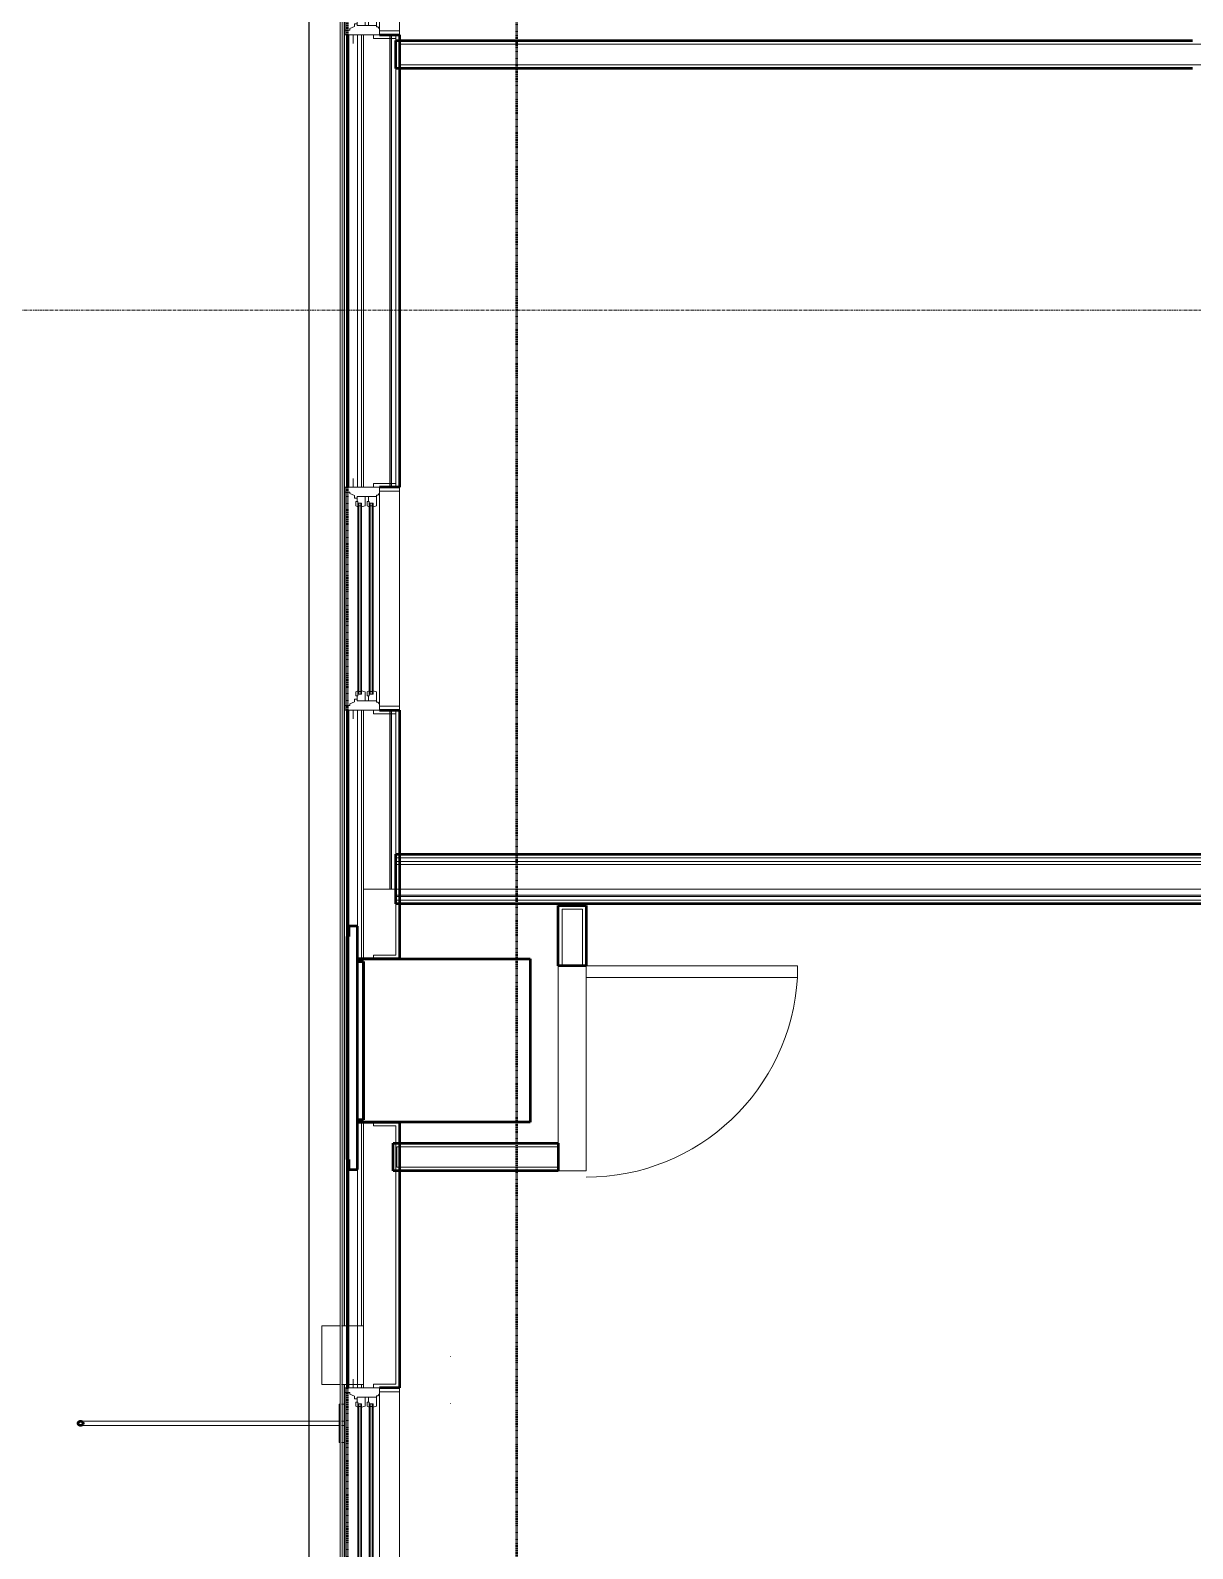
# Model space of a CAD drawing. Header units: inches. Extents: x -4218 to -1830, y 9767 to 12426.
# Drawn here: x -3914.8 to -3716.6, y 11636 to 11894.9 of the extents above; entities that cross this region are included whole.
import ezdxf

# ---------------------------------------------------------------- set-up
doc = ezdxf.new("R2010")
doc.units = ezdxf.units.IN
doc.header["$MEASUREMENT"] = 0
doc.linetypes.add('Dash 1_16_', pattern=[0.125, 0.0625, -0.0625])
doc.linetypes.add('Grid Line 1_2_', pattern=[0.875, 0.5, -0.125, 0.125, -0.125])
for name, color, linetype, lineweight in [('0-1', 7, 'Continuous', 5), ('0-2', 10, 'Continuous', 9), ('A-DOOR-1', 10, 'Continuous', 9), ('A-DOOR-2', 50, 'Continuous', 20), ('A-GENM', 5, 'Continuous', 9), ('A-GENM-6', 5, 'Continuous', 50), ('A-GLAZ-1', 151, 'Continuous', 9), ('A-GLAZ-2', 151, 'Continuous', 20), ('A-GLAZ-3', 151, 'Continuous', 50), ('A-ROOF-1', 132, 'Continuous', 9), ('A-WALL', 113, 'Continuous', 13), ('A-WALL-1', 7, 'Continuous', 50), ('A-WALL-2', 250, 'Continuous', 13), ('A-WALL-3', 10, 'Continuous', 9), ('A-WALL-4', 252, 'Continuous', 9), ('A-WALL-7', 113, 'Continuous', 9), ('A-WALL-8', 113, 'Continuous', 50), ('C-PROP-LINE-1', 91, 'Dash 1_16_', 50), ('I-WALL-1', 7, 'Continuous', 50), ('M-EQPM', 50, 'Continuous', 9), ('S-GRID-1', 1, 'Grid Line 1_2_', 9)]:
    doc.layers.add(name, color=color, linetype=linetype, lineweight=lineweight)

# ---------------------------------------------------------------- blocks, each defined once
blk = doc.blocks.new('SWING - SINGLE - FLUSH - 36_ x 80_ - OFFSET PIVOT DOOR AT MAGIC PAK AND WASHER_DRYER-3199415-BACKGROUND - RCP - 3RD FLOOR')
at = {"layer": 'A-DOOR-1'}
blk.add_arc((18, -2.37), 36.07, 180, 266.8211, dxfattribs=at)
at = {"layer": 'A-DOOR-2'}
for p, q in [((16, -2.37), (16, -38.39)), ((18, -2.37), (16, -2.37)), ((18, -2.37), (18, -38.39)), ((18, -38.39), (16, -38.39))]:
    blk.add_line(p, q, dxfattribs=at)
blk = doc.blocks.new('CTR - 1st Phase - Unit Layouts_rvt-1-BACKGROUND - RCP - 3RD FLOOR')
at = {"layer": 'A-WALL-1'}
for p, q in [((-3852.47, 11893.19), (-3716.58, 11893.19)), ((-3852.47, 11892.56), (-3852.47, 11893.19)), ((-3852.47, 11889.06), (-3852.47, 11892.56)), ((-3852.47, 11888.44), (-3852.47, 11889.06)), ((-3716.58, 11888.44), (-3852.47, 11888.44)), ((-3824.75, 11735.41), (-3824.75, 11745.66)), ((-3824.75, 11745.66), (-3824.12, 11745.66)), ((-3824.12, 11745.66), (-3820.62, 11745.66)), ((-3820.62, 11745.66), (-3820, 11745.66)), ((-3820, 11745.66), (-3820, 11735.41)), ((-3820, 11735.41), (-3824.75, 11735.41)), ((-3852.9, 11704.54), (-3852.9, 11705.16)), ((-3852.9, 11705.16), (-3824.75, 11705.16)), ((-3824.75, 11705.16), (-3824.75, 11700.41)), ((-3852.9, 11701.04), (-3852.9, 11704.54)), ((-3852.9, 11700.41), (-3852.9, 11701.04)), ((-3824.75, 11700.41), (-3852.9, 11700.41))]:
    blk.add_line(p, q, dxfattribs=at)
at = {"layer": 'A-WALL-2'}
for p, q in [((-3713.58, 11892.56), (-3851.85, 11892.56)), ((-3851.85, 11889.06), (-3851.85, 11892.56)), ((-3713.58, 11889.06), (-3851.85, 11889.06)), ((-3824.12, 11745.04), (-3820.62, 11745.04)), ((-3824.12, 11735.41), (-3824.12, 11745.04)), ((-3820.62, 11735.41), (-3820.62, 11745.04)), ((-3852.27, 11701.04), (-3852.27, 11704.54)), ((-3852.27, 11704.54), (-3824.75, 11704.54)), ((-3852.27, 11701.04), (-3824.75, 11701.04))]:
    blk.add_line(p, q, dxfattribs=at)
at = {"layer": 'A-WALL-3'}
for p, q in [((-3824.75, 11735.41), (-3824.75, 11705.16)), ((-3820, 11705.16), (-3820, 11735.41)), ((-3820, 11705.16), (-3820, 11700.41)), ((-3824.75, 11700.41), (-3820, 11700.41))]:
    blk.add_line(p, q, dxfattribs=at)
at = {"layer": 'A-WALL-4'}
for p, q in [((-3820, 11735.41), (-3824.75, 11735.41)), ((-3824.75, 11705.16), (-3824.75, 11700.41))]:
    blk.add_line(p, q, dxfattribs=at)
at = {"layer": '0-2', "rotation": 90.00000000001091}
blk.add_blockref('SWING - SINGLE - FLUSH - 36_ x 80_ - OFFSET PIVOT DOOR AT MAGIC PAK AND WASHER_DRYER-3199415-BACKGROUND - RCP - 3RD FLOOR', (-3822.37, 11717.41), dxfattribs=at)
blk = doc.blocks.new('CTR - 1st Phase - Common Walls_rvt-1-BACKGROUND - RCP - 3RD FLOOR')
at = {"layer": 'A-WALL-2'}
for p, q in [((-3852.47, 11753.81), (-3501.42, 11753.81)), ((-3852.47, 11753.19), (-3501.42, 11753.19)), ((-3852.47, 11752.69), (-3501.42, 11752.69)), ((-3852.47, 11747.19), (-3504.67, 11747.19)), ((-3852.47, 11746.56), (-3504.67, 11746.56))]:
    blk.add_line(p, q, dxfattribs=at)
at = {"layer": 'I-WALL-1'}
for p, q in [((-3852.47, 11745.94), (-3852.47, 11754.44)), ((-3852.47, 11754.44), (-3640.3, 11754.44)), ((-3505.3, 11745.94), (-3852.47, 11745.94))]:
    blk.add_line(p, q, dxfattribs=at)
blk = doc.blocks.new('Basic Wall _ EXT - FIBER CEMENT - LARGE - ___-2162461-BACKGROUND - RCP - 3RD FLOOR')
at = {"layer": 'A-WALL-7'}
for p, q in [((-3861.93, 9978.98), (-3861.93, 11995.77)), ((-3861.63, 11995.77), (-3861.63, 10089.2)), ((-3861.63, 11995.77), (-3861.63, 10089.2)), ((-3861.62, 11995.77), (-3861.62, 10089.2)), ((-3861.6, 11995.77), (-3861.6, 10089.2)), ((-3861.6, 11995.77), (-3861.6, 10089.2)), ((-3861.59, 11995.77), (-3861.59, 10089.2)), ((-3859, 11894.19), (-3859, 11817.01)), ((-3859, 11894.19), (-3859, 11817.01)), ((-3858.97, 11817.01), (-3858.97, 11894.19)), ((-3858.97, 11894.19), (-3858.97, 11817.01)), ((-3859, 11778.99), (-3859, 11742.15)), ((-3859, 11778.99), (-3859, 11742.15)), ((-3858.97, 11742.15), (-3858.97, 11778.99)), ((-3858.97, 11778.99), (-3858.97, 11736.59)), ((-3859, 11742.15), (-3859, 11700.63)), ((-3859, 11742.15), (-3859, 11700.63)), ((-3858.97, 11736.59), (-3858.97, 11742.15)), ((-3858.97, 11736.59), (-3858.97, 11736.15)), ((-3858.97, 11736.15), (-3858.97, 11709.15)), ((-3858.97, 11709.15), (-3858.97, 11708.71)), ((-3858.97, 11700.63), (-3858.97, 11708.71)), ((-3858.97, 11708.71), (-3858.97, 11700.63)), ((-3859, 11700.63), (-3859, 11663.41)), ((-3859, 11700.63), (-3859, 11663.41)), ((-3858.97, 11663.41), (-3858.97, 11700.63)), ((-3858.97, 11700.63), (-3858.97, 11663.41))]:
    blk.add_line(p, q, dxfattribs=at)
blk = doc.blocks.new('Basic Wall _ EXT - FIBER CEMENT - SMALL - ___-2145935-BACKGROUND - RCP - 3RD FLOOR')
at = {"layer": 'A-WALL-7'}
for p, q in [((-3867.29, 12125.15), (-3867.29, 11657.73)), ((-3867.29, 12125.15), (-3867.29, 11657.73)), ((-3867.21, 11657.73), (-3867.21, 12125.07)), ((-3867.21, 12125.07), (-3867.21, 11657.73)), ((-3861.25, 12009.21), (-3861.25, 11673.98)), ((-3861.19, 12009.21), (-3861.19, 11673.98)), ((-3860.73, 11894.19), (-3860.73, 11817.01)), ((-3860.73, 11894.19), (-3860.73, 11817.01)), ((-3860.73, 11894.19), (-3860.73, 11817.01)), ((-3858.3, 11894.19), (-3858.3, 11817.01)), ((-3858.3, 11894.19), (-3858.3, 11817.01)), ((-3853.48, 11894.19), (-3853.48, 11817.01)), ((-3853.48, 11894.19), (-3853.48, 11817.01)), ((-3853.4, 11894.19), (-3853.4, 11817.01)), ((-3853.4, 11894.19), (-3853.4, 11817.01)), ((-3853.2, 11817.01), (-3853.2, 11894.19)), ((-3853.2, 11894.19), (-3853.2, 11817.01)), ((-3860.73, 11778.99), (-3860.73, 11673.98)), ((-3860.73, 11778.99), (-3860.73, 11673.98)), ((-3860.73, 11778.99), (-3860.73, 11673.98)), ((-3858.3, 11778.99), (-3858.3, 11736.59)), ((-3858.3, 11778.99), (-3858.3, 11736.59)), ((-3853.48, 11778.99), (-3853.48, 11748.44)), ((-3853.48, 11778.99), (-3853.48, 11748.44)), ((-3853.4, 11778.99), (-3853.4, 11748.44)), ((-3853.4, 11778.99), (-3853.4, 11748.44)), ((-3853.2, 11748.44), (-3853.2, 11778.99)), ((-3853.2, 11778.99), (-3853.2, 11748.44)), ((-3858.3, 11708.71), (-3858.3, 11673.98)), ((-3858.3, 11708.71), (-3858.3, 11673.98)), ((-3861.25, 11663.98), (-3861.25, 11660.61)), ((-3861.19, 11663.98), (-3861.19, 11660.61)), ((-3860.73, 11663.98), (-3860.73, 11663.41)), ((-3860.73, 11663.98), (-3860.73, 11663.41)), ((-3860.73, 11663.98), (-3860.73, 11663.41)), ((-3858.3, 11663.98), (-3858.3, 11663.41)), ((-3858.3, 11663.98), (-3858.3, 11663.41)), ((-3861.25, 11660.61), (-3861.25, 11660.53)), ((-3861.25, 11660.5), (-3861.25, 11657.73)), ((-3861.19, 11660.61), (-3861.19, 11660.53)), ((-3861.19, 11660.5), (-3861.19, 11657.73)), ((-3867.29, 11657.67), (-3867.29, 11657.62)), ((-3867.29, 11657.67), (-3867.29, 11657.62)), ((-3867.29, 11657.61), (-3867.29, 11657.55)), ((-3867.29, 11657.61), (-3867.29, 11657.55)), ((-3867.29, 11657.54), (-3867.29, 11657.46)), ((-3867.29, 11657.54), (-3867.29, 11657.46)), ((-3867.29, 11657.45), (-3867.29, 11657.36)), ((-3867.29, 11657.45), (-3867.29, 11657.36)), ((-3867.29, 11657.35), (-3867.29, 11657.27)), ((-3867.29, 11657.35), (-3867.29, 11657.27)), ((-3867.29, 11657.25), (-3867.29, 11657.18)), ((-3867.29, 11657.25), (-3867.29, 11657.18)), ((-3867.29, 11657.16), (-3867.29, 11657.1)), ((-3867.29, 11657.16), (-3867.29, 11657.1)), ((-3867.29, 11657.09), (-3867.29, 11657.04)), ((-3867.29, 11657.09), (-3867.29, 11657.04)), ((-3867.29, 11656.98), (-3867.29, 11554.24)), ((-3867.29, 11656.98), (-3867.29, 11554.24)), ((-3867.21, 11657.62), (-3867.21, 11657.67)), ((-3867.21, 11657.67), (-3867.21, 11657.62)), ((-3867.21, 11657.55), (-3867.21, 11657.61)), ((-3867.21, 11657.61), (-3867.21, 11657.55)), ((-3867.21, 11657.46), (-3867.21, 11657.54)), ((-3867.21, 11657.54), (-3867.21, 11657.46)), ((-3867.21, 11657.36), (-3867.21, 11657.45)), ((-3867.21, 11657.45), (-3867.21, 11657.36)), ((-3867.21, 11657.27), (-3867.21, 11657.35)), ((-3867.21, 11657.35), (-3867.21, 11657.27)), ((-3867.21, 11657.18), (-3867.21, 11657.25)), ((-3867.21, 11657.25), (-3867.21, 11657.18)), ((-3867.21, 11657.1), (-3867.21, 11657.16)), ((-3867.21, 11657.16), (-3867.21, 11657.1)), ((-3867.21, 11657.04), (-3867.21, 11657.09)), ((-3867.21, 11657.09), (-3867.21, 11657.04)), ((-3867.21, 11554.24), (-3867.21, 11656.98)), ((-3867.21, 11656.98), (-3867.21, 11554.24)), ((-3861.25, 11657.68), (-3861.25, 11657.62)), ((-3861.25, 11657.62), (-3861.25, 11657.54)), ((-3861.25, 11657.54), (-3861.25, 11657.45)), ((-3861.25, 11657.45), (-3861.25, 11657.36)), ((-3861.25, 11657.36), (-3861.25, 11657.26)), ((-3861.25, 11657.26), (-3861.25, 11657.17)), ((-3861.25, 11657.17), (-3861.25, 11657.11)), ((-3861.25, 11657.09), (-3861.25, 11657.03)), ((-3861.25, 11656.98), (-3861.25, 11654.22)), ((-3861.19, 11657.68), (-3861.19, 11657.62)), ((-3861.19, 11657.62), (-3861.19, 11657.54)), ((-3861.19, 11657.54), (-3861.19, 11657.45)), ((-3861.19, 11657.45), (-3861.19, 11657.36)), ((-3861.19, 11657.36), (-3861.19, 11657.26)), ((-3861.19, 11657.26), (-3861.19, 11657.17)), ((-3861.19, 11657.17), (-3861.19, 11657.09)), ((-3861.19, 11657.09), (-3861.19, 11657.03)), ((-3861.19, 11656.98), (-3861.19, 11654.22)), ((-3861.25, 11654.18), (-3861.25, 11654.11)), ((-3861.25, 11654.11), (-3861.25, 11624.06)), ((-3861.19, 11654.18), (-3861.19, 11654.11)), ((-3861.19, 11654.11), (-3861.19, 11624.06))]:
    blk.add_line(p, q, dxfattribs=at)
blk = doc.blocks.new('Window-Double_Hung-Andersen-400_Series-Tilt_Wash - DOUBLE HUNG - COTTAGE - 3RD FLOOR-V100-BACKGROUND - RCP - 3RD FLOOR')
at = {"layer": 'A-GLAZ-1'}
for p, q in [((-15.7, 2.62), (15.7, 2.62)), ((-16.29, 2.5), (-15.7, 2.5)), ((-16.29, 2.12), (-15.7, 2.12)), ((-16.29, 0.56), (-15.7, 0.56)), ((-16.29, 0.19), (-15.7, 0.19)), ((-15.82, 2.5), (-15.82, 2.12)), ((-15.82, 0.56), (-15.82, 0.19)), ((-15.7, 2.5), (15.7, 2.5)), ((-15.7, 2.12), (15.7, 2.12)), ((-15.7, 2), (15.7, 2)), ((-15.7, 0.69), (15.7, 0.69)), ((-15.7, 0.56), (15.7, 0.56)), ((-15.7, 0.19), (15.7, 0.19)), ((-15.7, 0.06), (15.7, 0.06)), ((16.29, 2.5), (15.7, 2.5)), ((16.29, 2.12), (15.7, 2.12)), ((16.29, 0.56), (15.7, 0.56)), ((16.29, 0.19), (15.7, 0.19)), ((15.82, 2.5), (15.82, 2.12)), ((15.82, 0.56), (15.82, 0.19)), ((-19.01, -2.44), (-19.01, -3.94)), ((-19.01, -2.44), (-18.95, -2.44)), ((18.95, -1.06), (-18.95, -1.06)), ((-18.95, -1.06), (-18.95, -4.44)), ((-18.32, -1.06), (-18.32, -4.44)), ((18.32, -1.06), (18.32, -4.44)), ((18.95, -4.44), (18.95, -1.06)), ((18.95, -2.44), (19.01, -2.44)), ((19.01, -3.94), (19.01, -2.44)), ((-19.01, -3.94), (-18.95, -3.94)), ((-18.95, -4.44), (18.95, -4.44)), ((18.95, -3.94), (19.01, -3.94))]:
    blk.add_line(p, q, dxfattribs=at)
at = {"layer": 'A-GLAZ-2'}
for p, q in [((-19.01, 3.44), (-20.34, 3.44)), ((19.01, 4.81), (-19.01, 4.81)), ((-19.01, 4.81), (-19.01, -1.06)), ((-18.2, 4.81), (-18.2, 4)), ((-18.2, 4), (-17.92, 4)), ((-17.92, 4), (-17.61, 3.19)), ((-17.61, 3.19), (-17.14, 3.19)), ((-17.42, 2.75), (-16.57, 2.75)), ((-17.42, 2.75), (-17.42, -0.56)), ((-17.14, 3.19), (-17.14, 2.75)), ((-15.86, 2.97), (-16.57, 2.97)), ((-16.57, 2.62), (-16.57, 2.97)), ((-15.7, 2.62), (-16.57, 2.62)), ((-16.29, 2.62), (-16.29, 2)), ((-15.86, 2.97), (-15.7, 2.62)), ((15.86, 2.97), (15.7, 2.62)), ((15.7, 2.62), (16.57, 2.62)), ((15.86, 2.97), (16.57, 2.97)), ((16.29, 2.62), (16.29, 2)), ((16.57, 2.62), (16.57, 2.97)), ((17.42, 2.75), (16.57, 2.75)), ((17.14, 3.19), (17.14, 2.75)), ((17.61, 3.19), (17.14, 3.19)), ((17.42, 2.75), (17.42, -0.56)), ((17.92, 4), (17.61, 3.19)), ((18.2, 4), (17.92, 4)), ((18.2, 4.81), (18.2, 4)), ((19.01, -1.06), (19.01, 4.81)), ((19.01, 3.44), (20.51, 3.44)), ((-17.42, 1.37), (-15.86, 1.37)), ((-17.42, 0.81), (-16.57, 0.81)), ((-15.86, 1.03), (-16.57, 1.03)), ((-16.57, 0.69), (-16.57, 1.03)), ((-15.7, 0.69), (-16.57, 0.69)), ((-15.7, 2), (-16.29, 2)), ((-16.29, 0.69), (-16.29, 0.06)), ((-15.7, 0.06), (-16.29, 0.06)), ((-15.86, 1.37), (-15.7, 2)), ((-15.86, 1.03), (-15.7, 0.69)), ((-15.86, -0.56), (-15.7, 0.06)), ((15.7, 2), (16.29, 2)), ((15.86, 1.37), (15.7, 2)), ((15.86, 1.03), (15.7, 0.69)), ((15.7, 0.69), (16.57, 0.69)), ((15.7, 0.06), (16.29, 0.06)), ((15.86, -0.56), (15.7, 0.06)), ((17.42, 1.37), (15.86, 1.37)), ((15.86, 1.03), (16.57, 1.03)), ((16.29, 0.69), (16.29, 0.06)), ((16.57, 0.69), (16.57, 1.03)), ((17.42, 0.81), (16.57, 0.81)), ((-19.01, -1.06), (19.01, -1.06)), ((-17.67, -0.78), (-18, -1.06)), ((-17.67, -0.78), (-17.67, -0.56)), ((-17.67, -0.56), (-15.86, -0.56)), ((17.67, -0.56), (15.86, -0.56)), ((17.67, -0.78), (17.67, -0.56)), ((17.67, -0.78), (18, -1.06))]:
    blk.add_line(p, q, dxfattribs=at)
blk = doc.blocks.new('Window-Double_Hung-Andersen-400_Series-Tilt_Wash - DOUBLE HUNG - COTTAGE - 3RD FLOOR-2888224-BACKGROUND - RCP - 3RD FLOOR')
at = {"layer": 'A-GLAZ-1'}
for p, q in [((-15.7, 2.62), (15.7, 2.62)), ((-16.29, 2.5), (-15.7, 2.5)), ((-16.29, 2.12), (-15.7, 2.12)), ((-16.29, 0.56), (-15.7, 0.56)), ((-16.29, 0.19), (-15.7, 0.19)), ((-15.82, 2.5), (-15.82, 2.12)), ((-15.82, 0.56), (-15.82, 0.19)), ((-15.7, 2.5), (15.7, 2.5)), ((-15.7, 2.12), (15.7, 2.12)), ((-15.7, 2), (15.7, 2)), ((-15.7, 0.69), (15.7, 0.69)), ((-15.7, 0.56), (15.7, 0.56)), ((-15.7, 0.19), (15.7, 0.19)), ((-15.7, 0.06), (15.7, 0.06)), ((16.29, 2.5), (15.7, 2.5)), ((16.29, 2.12), (15.7, 2.12)), ((16.29, 0.56), (15.7, 0.56)), ((16.29, 0.19), (15.7, 0.19)), ((15.82, 2.5), (15.82, 2.12)), ((15.82, 0.56), (15.82, 0.19)), ((-19.01, -2.44), (-19.01, -3.94)), ((-19.01, -2.44), (-18.95, -2.44)), ((18.95, -1.06), (-18.95, -1.06)), ((-18.95, -1.06), (-18.95, -4.44)), ((-18.32, -1.06), (-18.32, -4.44)), ((18.32, -1.06), (18.32, -4.44)), ((18.95, -4.44), (18.95, -1.06)), ((18.95, -2.44), (19.01, -2.44)), ((19.01, -3.94), (19.01, -2.44)), ((-19.01, -3.94), (-18.95, -3.94)), ((-18.95, -4.44), (18.95, -4.44)), ((18.95, -3.94), (19.01, -3.94))]:
    blk.add_line(p, q, dxfattribs=at)
at = {"layer": 'A-GLAZ-2'}
for p, q in [((-19.01, 3.44), (-20.51, 3.44)), ((19.01, 4.81), (-19.01, 4.81)), ((-19.01, 4.81), (-19.01, -1.06)), ((-18.2, 4.81), (-18.2, 4)), ((-18.2, 4), (-17.92, 4)), ((-17.92, 4), (-17.61, 3.19)), ((-17.61, 3.19), (-17.14, 3.19)), ((-17.42, 2.75), (-16.57, 2.75)), ((-17.42, 2.75), (-17.42, -0.56)), ((-17.14, 3.19), (-17.14, 2.75)), ((-15.86, 2.97), (-16.57, 2.97)), ((-16.57, 2.62), (-16.57, 2.97)), ((-15.7, 2.62), (-16.57, 2.62)), ((-16.29, 2.62), (-16.29, 2)), ((-15.86, 2.97), (-15.7, 2.62)), ((15.86, 2.97), (15.7, 2.62)), ((15.7, 2.62), (16.57, 2.62)), ((15.86, 2.97), (16.57, 2.97)), ((16.29, 2.62), (16.29, 2)), ((16.57, 2.62), (16.57, 2.97)), ((17.42, 2.75), (16.57, 2.75)), ((17.14, 3.19), (17.14, 2.75)), ((17.61, 3.19), (17.14, 3.19)), ((17.42, 2.75), (17.42, -0.56)), ((17.92, 4), (17.61, 3.19)), ((18.2, 4), (17.92, 4)), ((18.2, 4.81), (18.2, 4)), ((19.01, -1.06), (19.01, 4.81)), ((19.01, 3.44), (20.51, 3.44)), ((-17.42, 1.37), (-15.86, 1.37)), ((-17.42, 0.81), (-16.57, 0.81)), ((-15.86, 1.03), (-16.57, 1.03)), ((-16.57, 0.69), (-16.57, 1.03)), ((-15.7, 0.69), (-16.57, 0.69)), ((-15.7, 2), (-16.29, 2)), ((-16.29, 0.69), (-16.29, 0.06)), ((-15.7, 0.06), (-16.29, 0.06)), ((-15.86, 1.37), (-15.7, 2)), ((-15.86, 1.03), (-15.7, 0.69)), ((-15.86, -0.56), (-15.7, 0.06)), ((15.7, 2), (16.29, 2)), ((15.86, 1.37), (15.7, 2)), ((15.86, 1.03), (15.7, 0.69)), ((15.7, 0.69), (16.57, 0.69)), ((15.7, 0.06), (16.29, 0.06)), ((15.86, -0.56), (15.7, 0.06)), ((17.42, 1.37), (15.86, 1.37)), ((15.86, 1.03), (16.57, 1.03)), ((16.29, 0.69), (16.29, 0.06)), ((16.57, 0.69), (16.57, 1.03)), ((17.42, 0.81), (16.57, 0.81)), ((-19.01, -1.06), (19.01, -1.06)), ((-17.67, -0.78), (-18, -1.06)), ((-17.67, -0.78), (-17.67, -0.56)), ((-17.67, -0.56), (-15.86, -0.56)), ((17.67, -0.56), (15.86, -0.56)), ((17.67, -0.78), (17.67, -0.56)), ((17.67, -0.78), (18, -1.06))]:
    blk.add_line(p, q, dxfattribs=at)
blk = doc.blocks.new('Perforated Panel at Magic-Pak - hvac panel - 3rd floor-2505075-BACKGROUND - RCP - 3RD FLOOR')
at = {"layer": 'A-GLAZ-3'}
for p, q in [((-19.01, 4.44), (19.01, 4.44)), ((-19.01, 4.37), (-19.01, 4.44)), ((19.01, 4.37), (-19.01, 4.37)), ((19.01, 4.44), (19.01, 4.37))]:
    blk.add_line(p, q, dxfattribs=at)
blk = doc.blocks.new('Family1 - SCUPPER-2621239-BACKGROUND - RCP - 3RD FLOOR')
at = {"layer": 'A-GENM'}
for p, q in [((5, 8.81), (-5, 8.81)), ((-5, 8.81), (-5, 5.64)), ((5, 8.81), (5, 5.64)), ((-5, 5.46), (-5, 5.31)), ((-5, 5.31), (-5, 4.44)), ((5, 5.46), (5, 5.31)), ((5, 5.31), (5, 4.44)), ((-5, 4.43), (-5, 4.34)), ((-5, 4.31), (-5, 2.71)), ((-5, 2.69), (-5, 1.7)), ((5, 4.44), (5, 4.37)), ((5, 4.31), (5, 2.69)), ((5, 2.69), (5, 1.69))]:
    blk.add_line(p, q, dxfattribs=at)
blk = doc.blocks.new('V-Series_EWC4_SPVU_RFA_2015 - 2ND AND 3RD FLOOR-2226480-BACKGROUND - RCP - 3RD FLOOR')
at = {"layer": 'A-GENM-6'}
for p, q in [((-3858.97, 11736.15), (-3858.97, 11736.59)), ((-3858.97, 11736.59), (-3829.54, 11736.59)), ((-3858.97, 11735.65), (-3858.97, 11736.15)), ((-3858.97, 11736.15), (-3857.97, 11736.15)), ((-3857.97, 11736.15), (-3858.97, 11736.15)), ((-3857.97, 11736.15), (-3857.97, 11735.65)), ((-3857.97, 11709.15), (-3857.97, 11736.15)), ((-3829.54, 11736.59), (-3829.54, 11708.71)), ((-3858.97, 11709.65), (-3858.97, 11735.65)), ((-3857.97, 11735.65), (-3857.97, 11709.65)), ((-3858.97, 11709.15), (-3858.97, 11709.65)), ((-3857.97, 11709.15), (-3858.97, 11709.15)), ((-3858.97, 11708.71), (-3858.97, 11709.15)), ((-3858.97, 11709.15), (-3857.97, 11709.15)), ((-3829.54, 11708.71), (-3858.97, 11708.71)), ((-3857.97, 11709.65), (-3857.97, 11709.15))]:
    blk.add_line(p, q, dxfattribs=at)
blk = doc.blocks.new('Walls 67 - Walls 1-2575261-BACKGROUND - RCP - 3RD FLOOR')
at = {"layer": 'A-WALL-7'}
for p, q in [((-3862.1, 11660.61), (-3861.93, 11660.61)), ((-3862.1, 11660.61), (-3862.1, 11654.11)), ((-3862.1, 11657.73), (-3862.1, 11660.61)), ((-3861.74, 11660.61), (-3861.6, 11660.61)), ((-3861.59, 11660.61), (-3861.1, 11660.61)), ((-3906.21, 11657.73), (-3862.1, 11657.73)), ((-3862.1, 11656.98), (-3906.21, 11656.98)), ((-3862.1, 11657.73), (-3861.93, 11657.73)), ((-3862.1, 11657.62), (-3862.1, 11657.68)), ((-3862.1, 11657.55), (-3862.1, 11657.62)), ((-3862.1, 11657.46), (-3862.1, 11657.54)), ((-3862.1, 11657.36), (-3862.1, 11657.45)), ((-3862.1, 11657.26), (-3862.1, 11657.35)), ((-3862.1, 11657.17), (-3862.1, 11657.26)), ((-3862.1, 11657.09), (-3862.1, 11657.17)), ((-3862.1, 11657.03), (-3862.1, 11657.09)), ((-3861.93, 11656.98), (-3862.1, 11656.98)), ((-3862.1, 11654.11), (-3862.1, 11656.98)), ((-3861.74, 11657.73), (-3861.6, 11657.73)), ((-3861.6, 11656.98), (-3861.74, 11656.98)), ((-3861.59, 11657.73), (-3861.1, 11657.73)), ((-3861.1, 11656.98), (-3861.59, 11656.98)), ((-3861.93, 11654.11), (-3862.1, 11654.11)), ((-3861.6, 11654.11), (-3861.74, 11654.11)), ((-3861.1, 11654.11), (-3861.59, 11654.11))]:
    blk.add_line(p, q, dxfattribs=at)
for start_param, end_param in [(1.310938, 1.569046), (1.572547, 1.830655)]:
    blk.add_ellipse((-3860.79, 11657.36), major_axis=(0, 0.375), ratio=0.86769, start_param=start_param, end_param=end_param, dxfattribs=at)
at = {"layer": 'A-WALL-8', "flags": 128}
for points in [[(-3906.21, 11656.98), (-3906.32, 11656.99), (-3906.41, 11657.02), (-3906.5, 11657.08), (-3906.57, 11657.14), (-3906.62, 11657.22), (-3906.64, 11657.31), (-3906.64, 11657.4), (-3906.62, 11657.49), (-3906.57, 11657.57), (-3906.5, 11657.64), (-3906.41, 11657.69), (-3906.32, 11657.72), (-3906.21, 11657.73)], [(-3906.21, 11657.73), (-3906.11, 11657.72), (-3906.01, 11657.69), (-3905.93, 11657.64), (-3905.86, 11657.57), (-3905.81, 11657.49), (-3905.78, 11657.4), (-3905.78, 11657.31), (-3905.81, 11657.22), (-3905.86, 11657.14), (-3905.93, 11657.08), (-3906.01, 11657.02), (-3906.11, 11656.99), (-3906.21, 11656.98)]]:
    blk.add_lwpolyline(points, dxfattribs=at)
blk = doc.blocks.new('22142613 - Roof Drains - Type A - 15_ Strainer - 8_ Drain-2082947-BACKGROUND - RCP - 3RD FLOOR')
at = {"layer": 'M-EQPM'}
for p, q in [((-3843.19, 11668.75), (-3843.14, 11668.75)), ((-3843.14, 11660.75), (-3843.19, 11660.75))]:
    blk.add_line(p, q, dxfattribs=at)
blk = doc.blocks.new('Family - ___-2835860-BACKGROUND - RCP - 3RD FLOOR')
at = {"layer": 'C-PROP-LINE-1'}
blk.add_line((-3860.72, 11547.59), (-3860.72, 12118.59), dxfattribs=at)
blk = doc.blocks.new('Family - ___-2835903-BACKGROUND - RCP - 3RD FLOOR')
at = {"layer": 'C-PROP-LINE-1'}
blk.add_line((-3831.82, 10009.09), (-3831.82, 12089.69), dxfattribs=at)
blk = doc.blocks.new('Family - ___-2835932-BACKGROUND - RCP - 3RD FLOOR')
at = {"layer": 'C-PROP-LINE-1'}
blk.add_line((-3860.72, 9980.19), (-3860.72, 12118.59), dxfattribs=at)

msp = doc.modelspace()

# ---------------------------------------------------------------- linework, layer by layer
at = {"layer": 'A-ROOF-1'}
for p, q in [((-3852.47, 11817.01), (-3852.47, 11894.19)), ((-3852.47, 11778.37), (-3852.47, 11778.99)), ((-3854.12, 11748.44), (-3495.52, 11748.44)), ((-3495.52, 11747.44), (-3852.47, 11747.44))]:
    msp.add_line(p, q, dxfattribs=at)
at = {"layer": 'A-WALL'}
for p, q in [((-3860.47, 11817.01), (-3860.47, 11894.19)), ((-3858.97, 11817.01), (-3858.97, 11894.19)), ((-3857.97, 11817.01), (-3857.97, 11894.19)), ((-3856.29, 11893.57), (-3856.29, 11894.19)), ((-3856.29, 11893.57), (-3852.47, 11893.57)), ((-3852.47, 11893.57), (-3852.47, 11817.64)), ((-3856.29, 11817.01), (-3856.29, 11817.64)), ((-3852.47, 11817.64), (-3856.29, 11817.64)), ((-3860.47, 11742.15), (-3860.47, 11778.99)), ((-3858.97, 11742.15), (-3858.97, 11778.99)), ((-3857.97, 11736.59), (-3857.97, 11778.99)), ((-3856.29, 11778.37), (-3856.29, 11778.99)), ((-3856.29, 11778.37), (-3852.47, 11778.37)), ((-3852.47, 11778.37), (-3852.47, 11737.21)), ((-3856.29, 11736.59), (-3856.29, 11737.21)), ((-3852.47, 11737.21), (-3856.29, 11737.21)), ((-3857.97, 11663.41), (-3857.97, 11708.71)), ((-3856.29, 11708.09), (-3856.29, 11708.71)), ((-3856.29, 11708.09), (-3852.47, 11708.09)), ((-3852.47, 11708.09), (-3852.47, 11664.04)), ((-3860.47, 11663.41), (-3860.47, 11700.63)), ((-3858.97, 11663.41), (-3858.97, 11700.63)), ((-3856.29, 11663.41), (-3856.29, 11664.04)), ((-3852.47, 11664.04), (-3856.29, 11664.04))]:
    msp.add_line(p, q, dxfattribs=at)
at = {"layer": 'A-WALL-7'}
for p, q in [((-3851.85, 11894.19), (-3851.85, 11894.25)), ((-3851.85, 11816.95), (-3851.85, 11817.01)), ((-3851.85, 11778.99), (-3851.85, 11779.05)), ((-3854.12, 11748.44), (-3857.97, 11748.44)), ((-3860.47, 11702.38), (-3860.47, 11740.4)), ((-3858.97, 11708.71), (-3858.97, 11736.59)), ((-3860.65, 11673.98), (-3860.72, 11673.98)), ((-3857.97, 11673.98), (-3860.6, 11673.98)), ((-3860.63, 11663.98), (-3860.72, 11663.98)), ((-3859, 11663.98), (-3860.6, 11663.98)), ((-3857.99, 11663.98), (-3858.97, 11663.98)), ((-3851.85, 11663.35), (-3851.85, 11663.41))]:
    msp.add_line(p, q, dxfattribs=at)
at = {"layer": 'A-WALL-8'}
for p, q in [((-3860.72, 11817.01), (-3860.72, 11894.19)), ((-3855.22, 11894.19), (-3851.85, 11894.19)), ((-3851.85, 11894.19), (-3851.85, 11817.01)), ((-3851.85, 11817.01), (-3855.22, 11817.01)), ((-3860.72, 11740.4), (-3860.72, 11778.99)), ((-3855.22, 11778.99), (-3851.85, 11778.99)), ((-3851.85, 11778.99), (-3851.85, 11736.59)), ((-3858.97, 11742.15), (-3860.47, 11742.15)), ((-3860.47, 11742.15), (-3860.47, 11740.4)), ((-3858.97, 11736.59), (-3858.97, 11742.15)), ((-3860.47, 11740.4), (-3860.72, 11740.4)), ((-3851.85, 11736.59), (-3858.97, 11736.59)), ((-3858.97, 11700.63), (-3858.97, 11708.71)), ((-3858.97, 11708.71), (-3851.85, 11708.71)), ((-3851.85, 11708.71), (-3851.85, 11663.41)), ((-3860.72, 11663.41), (-3860.72, 11702.38)), ((-3860.72, 11702.38), (-3860.47, 11702.38)), ((-3860.47, 11702.38), (-3860.47, 11700.63)), ((-3860.47, 11700.63), (-3858.97, 11700.63)), ((-3851.85, 11663.41), (-3855.22, 11663.41))]:
    msp.add_line(p, q, dxfattribs=at)
at = {"layer": 'S-GRID-1'}
msp.add_line((-1830.2, 11847.19), (-4168.71, 11847.19), dxfattribs=at)

# ---------------------------------------------------------------- block references
at = {"layer": '0-1'}
for name in ['CTR - 1st Phase - Unit Layouts_rvt-1-BACKGROUND - RCP - 3RD FLOOR', 'CTR - 1st Phase - Common Walls_rvt-1-BACKGROUND - RCP - 3RD FLOOR']:
    msp.add_blockref(name, (0, 0), dxfattribs=at)
at = {"layer": 'A-GENM'}
msp.add_blockref('V-Series_EWC4_SPVU_RFA_2015 - 2ND AND 3RD FLOOR-2226480-BACKGROUND - RCP - 3RD FLOOR', (0, 0), dxfattribs=at)
at = {"layer": 'A-GENM', "rotation": 89.99999999999991}
msp.add_blockref('Family1 - SCUPPER-2621239-BACKGROUND - RCP - 3RD FLOOR', (-3856.29, 11668.98), dxfattribs=at)
at = {"layer": 'A-GLAZ-1', "rotation": 89.99999999999991}
for name, p in [('Window-Double_Hung-Andersen-400_Series-Tilt_Wash - DOUBLE HUNG - COTTAGE - 3RD FLOOR-2888224-BACKGROUND - RCP - 3RD FLOOR', (-3856.29, 11913.2)), ('Window-Double_Hung-Andersen-400_Series-Tilt_Wash - DOUBLE HUNG - COTTAGE - 3RD FLOOR-2888224-BACKGROUND - RCP - 3RD FLOOR', (-3856.29, 11798)), ('Perforated Panel at Magic-Pak - hvac panel - 3rd floor-2505075-BACKGROUND - RCP - 3RD FLOOR', (-3856.29, 11721.39)), ('Window-Double_Hung-Andersen-400_Series-Tilt_Wash - DOUBLE HUNG - COTTAGE - 3RD FLOOR-V100-BACKGROUND - RCP - 3RD FLOOR', (-3856.29, 11644.4))]:
    msp.add_blockref(name, p, dxfattribs=at)
at = {"layer": 'A-WALL-7'}
for name in ['Basic Wall _ EXT - FIBER CEMENT - SMALL - ___-2145935-BACKGROUND - RCP - 3RD FLOOR', 'Basic Wall _ EXT - FIBER CEMENT - LARGE - ___-2162461-BACKGROUND - RCP - 3RD FLOOR', 'Walls 67 - Walls 1-2575261-BACKGROUND - RCP - 3RD FLOOR']:
    msp.add_blockref(name, (0, 0), dxfattribs=at)
at = {"layer": 'C-PROP-LINE-1'}
for name in ['Family - ___-2835860-BACKGROUND - RCP - 3RD FLOOR', 'Family - ___-2835932-BACKGROUND - RCP - 3RD FLOOR', 'Family - ___-2835903-BACKGROUND - RCP - 3RD FLOOR']:
    msp.add_blockref(name, (0, 0), dxfattribs=at)
at = {"layer": 'M-EQPM'}
msp.add_blockref('22142613 - Roof Drains - Type A - 15_ Strainer - 8_ Drain-2082947-BACKGROUND - RCP - 3RD FLOOR', (0, 0), dxfattribs=at)

doc.saveas('drawing.dxf')
